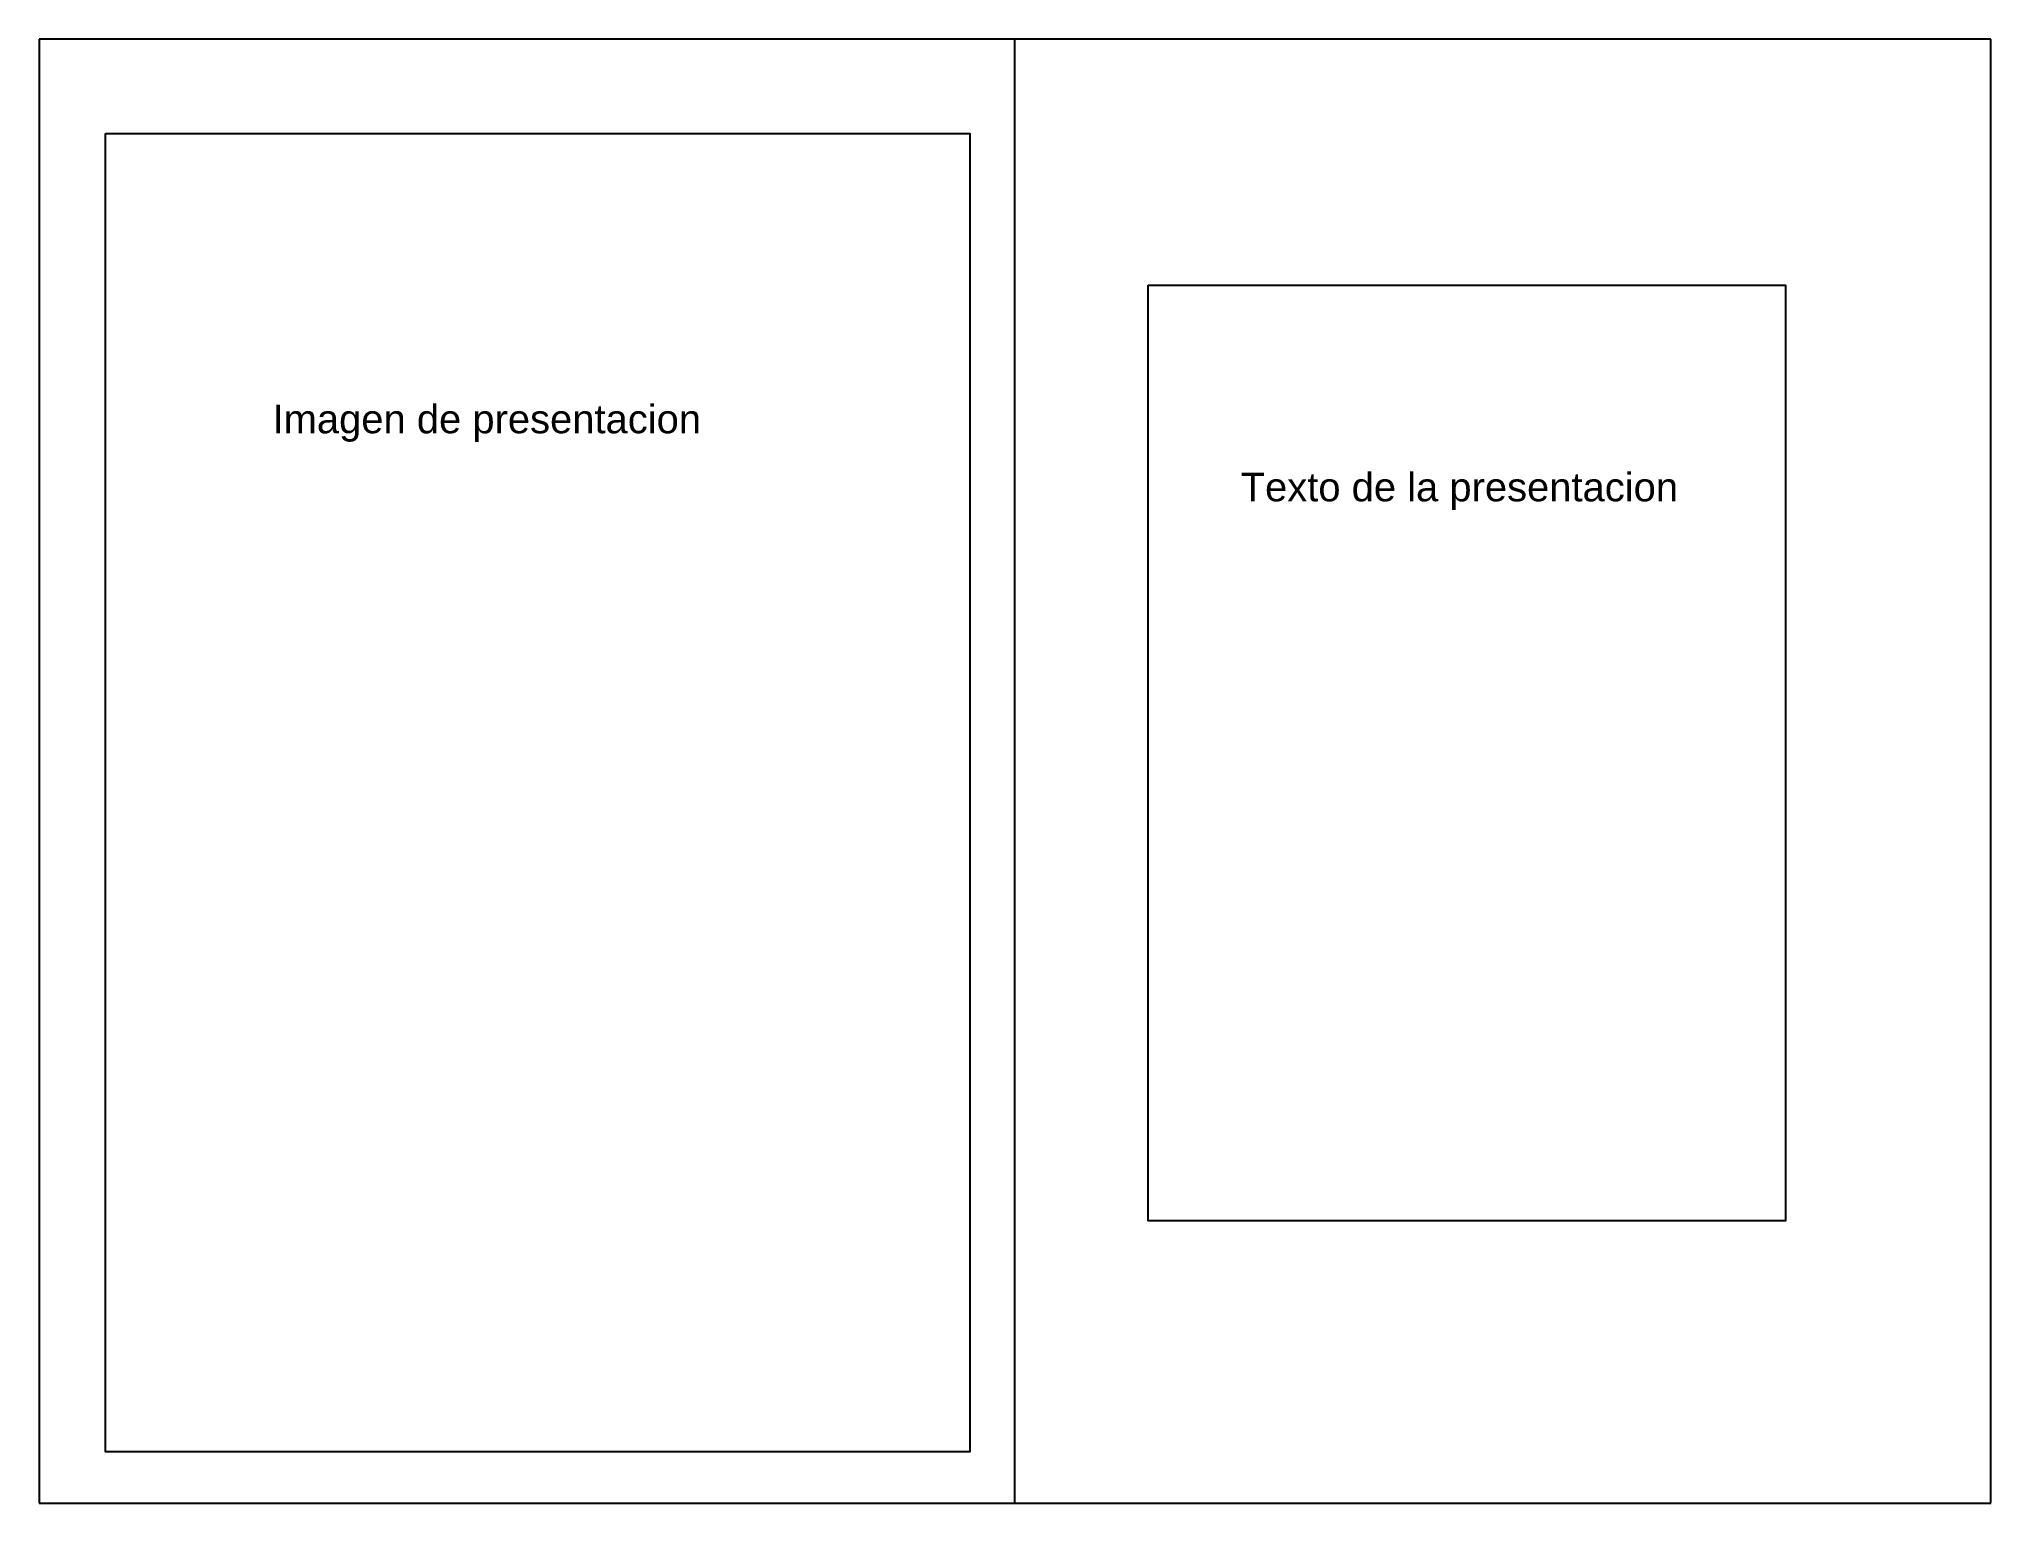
# Model space of a CAD drawing. Header units: millimetres. Extents: x 599 to 1623, y 498 to 1266.
import ezdxf

# ---------------------------------------------------------------- set-up
doc = ezdxf.new("R2010")
doc.units = ezdxf.units.MM
doc.styles.get("Standard").update_dxf_attribs({"font": 'arial.ttf'})

msp = doc.modelspace()

# ---------------------------------------------------------------- linework, layer by layer
for p, q in [((1622.6, 1266.4), (598.6, 1266.4)), ((598.6, 1266.4), (598.6, 498.4)), ((1110.6, 498.4), (1110.6, 1266.4)), ((1622.6, 498.4), (1622.6, 1266.4)), ((598.6, 498.4), (1622.6, 498.4)), ((598.6, 498.4), (1110.6, 498.4))]:
    msp.add_line(p, q)
for points in [[(633.4, 1216.8), (1087, 1216.8), (1087, 525.3), (633.4, 525.3)], [(1180.5, 1137.3), (1514.8, 1137.3), (1514.8, 646.5), (1180.5, 646.5)]]:
    msp.add_lwpolyline(points, close=True)

# ---------------------------------------------------------------- texts
at = {"char_height": 15, "attachment_point": 1}
for s, width, insert in [('Imagen de presentacion', 664.571, (721.1, 1074.6)), ('Texto de la presentacion', 599.681, (1229, 1038.9))]:
    msp.add_mtext_dynamic_manual_height_columns(s, width=width, gutter_width=12.5, heights=[0], dxfattribs=dict(at, insert=insert))

doc.saveas('drawing.dxf')
